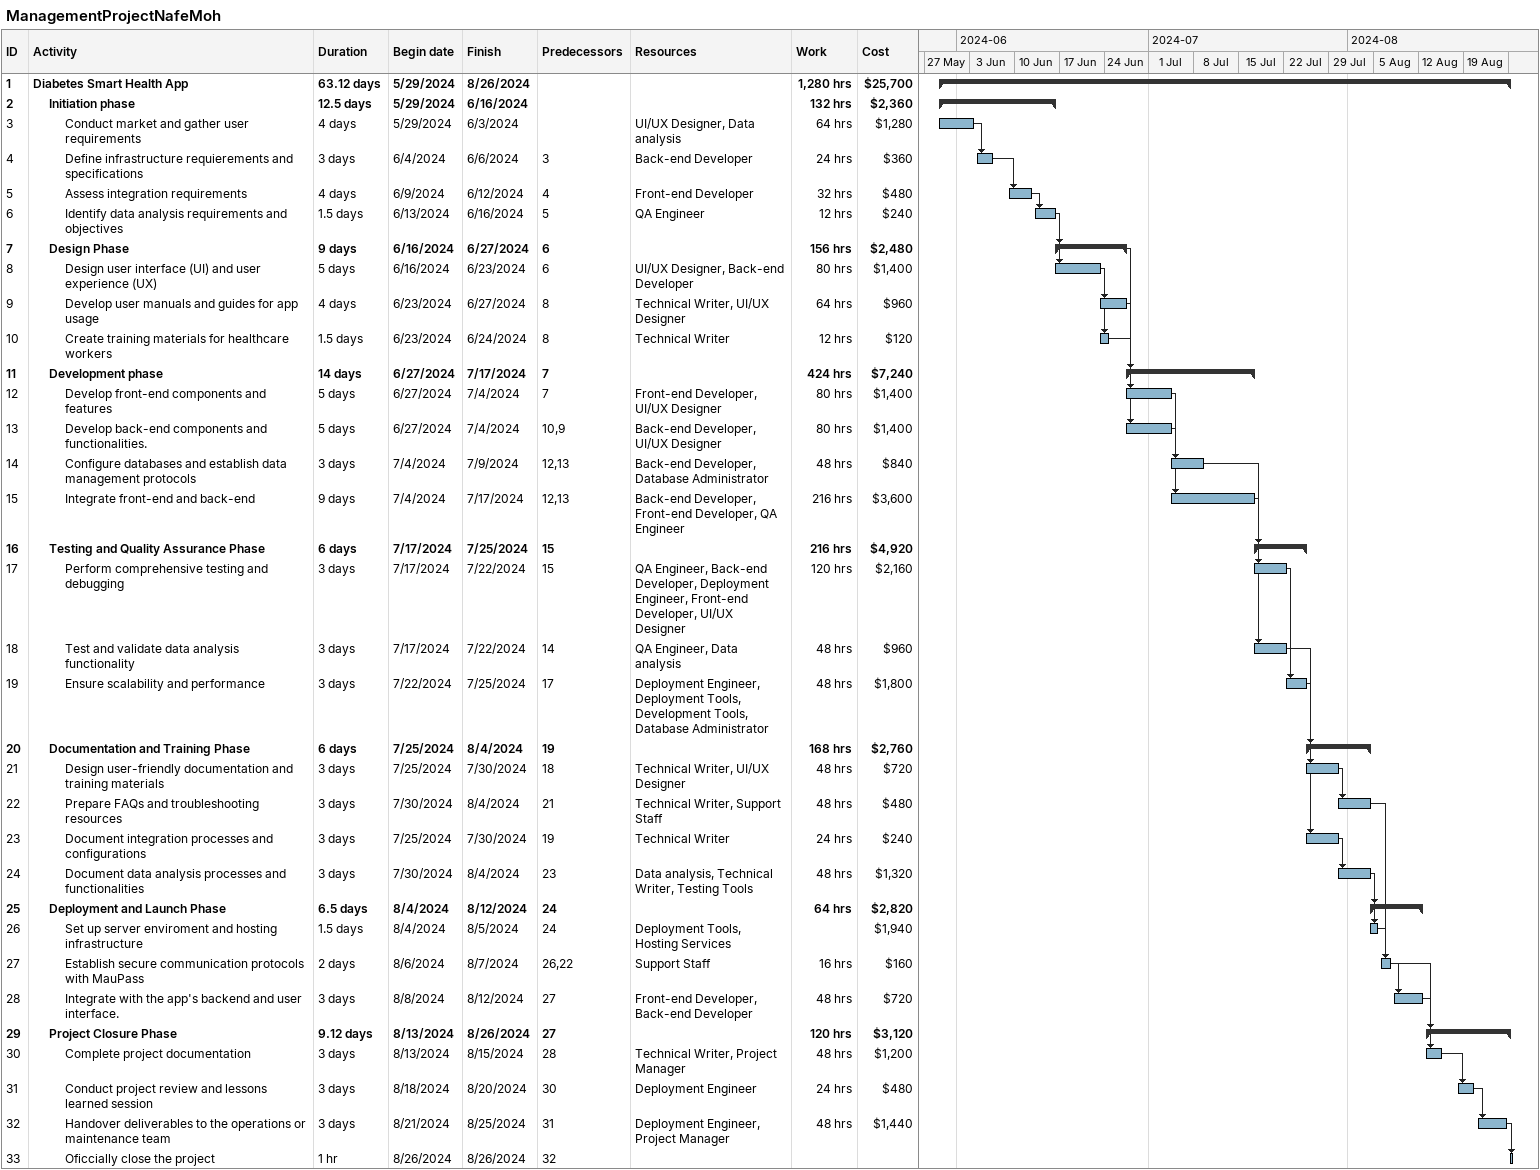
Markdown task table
ManagementProjectNafeMoh

| ID | Level | Task | Duration | Start | Finish | Predecessors | Resources | Work (h) | Cost ($) |
|---|---|---|---|---|---|---|---|---|---|
| 1 | 1 | **Diabetes Smart Health App** | 63.12d | 2024-05-29 | 2024-08-26 |  |  | 1280 | 25700 |
| 2 | 2 | **Initiation phase** | 12.5d | 2024-05-29 | 2024-06-16 |  |  | 132 | 2360 |
| 3 | 3 | Conduct market and gather user requirements | 4d | 2024-05-29 | 2024-06-03 |  | UI/UX Designer, Data analysis | 64 | 1280 |
| 4 | 3 | Define infrastructure requierements and specifications | 3d | 2024-06-04 | 2024-06-06 | 3 | Back-end Developer | 24 | 360 |
| 5 | 3 | Assess integration requirements | 4d | 2024-06-09 | 2024-06-12 | 4 | Front-end Developer | 32 | 480 |
| 6 | 3 | Identify data analysis requirements and objectives | 1.5d | 2024-06-13 | 2024-06-16 | 5 | QA Engineer | 12 | 240 |
| 7 | 2 | **Design Phase** | 9d | 2024-06-16 | 2024-06-27 | 6 |  | 156 | 2480 |
| 8 | 3 | Design user interface (UI) and user experience (UX) | 5d | 2024-06-16 | 2024-06-23 | 6 | UI/UX Designer, Back-end Developer | 80 | 1400 |
| 9 | 3 | Develop user manuals and guides for app usage | 4d | 2024-06-23 | 2024-06-27 | 8 | Technical Writer, UI/UX Designer | 64 | 960 |
| 10 | 3 | Create training materials for healthcare workers | 1.5d | 2024-06-23 | 2024-06-24 | 8 | Technical Writer | 12 | 120 |
| 11 | 2 | **Development phase** | 14d | 2024-06-27 | 2024-07-17 | 7 |  | 424 | 7240 |
| 12 | 3 | Develop front-end components and features | 5d | 2024-06-27 | 2024-07-04 | 7 | Front-end Developer, UI/UX Designer | 80 | 1400 |
| 13 | 3 | Develop back-end components and functionalities. | 5d | 2024-06-27 | 2024-07-04 | 10, 9 | Back-end Developer, UI/UX Designer | 80 | 1400 |
| 14 | 3 | Configure databases and establish data management protocols | 3d | 2024-07-04 | 2024-07-09 | 12, 13 | Back-end Developer, Database Administrator | 48 | 840 |
| 15 | 3 | Integrate front-end and back-end | 9d | 2024-07-04 | 2024-07-17 | 12, 13 | Back-end Developer, Front-end Developer, QA Engineer | 216 | 3600 |
| 16 | 2 | **Testing and Quality Assurance Phase** | 6d | 2024-07-17 | 2024-07-25 | 15 |  | 216 | 4920 |
| 17 | 3 | Perform comprehensive testing and debugging | 3d | 2024-07-17 | 2024-07-22 | 15 | QA Engineer, Back-end Developer, Deployment Engineer, Front-end Developer, UI/UX Designer | 120 | 2160 |
| 18 | 3 | Test and validate data analysis functionality | 3d | 2024-07-17 | 2024-07-22 | 14 | QA Engineer, Data analysis | 48 | 960 |
| 19 | 3 | Ensure scalability and performance | 3d | 2024-07-22 | 2024-07-25 | 17 | Deployment Engineer, Deployment Tools, Development Tools, Database Administrator | 48 | 1800 |
| 20 | 2 | **Documentation and Training Phase** | 6d | 2024-07-25 | 2024-08-04 | 19 |  | 168 | 2760 |
| 21 | 3 | Design user-friendly documentation and training materials | 3d | 2024-07-25 | 2024-07-30 | 18 | Technical Writer, UI/UX Designer | 48 | 720 |
| 22 | 3 | Prepare FAQs and troubleshooting resources | 3d | 2024-07-30 | 2024-08-04 | 21 | Technical Writer, Support Staff | 48 | 480 |
| 23 | 3 | Document integration processes and configurations | 3d | 2024-07-25 | 2024-07-30 | 19 | Technical Writer | 24 | 240 |
| 24 | 3 | Document data analysis processes and functionalities | 3d | 2024-07-30 | 2024-08-04 | 23 | Data analysis, Technical Writer, Testing Tools | 48 | 1320 |
| 25 | 2 | **Deployment and Launch Phase** | 6.5d | 2024-08-04 | 2024-08-12 | 24 |  | 64 | 2820 |
| 26 | 3 | Set up server enviroment and hosting infrastructure | 1.5d | 2024-08-04 | 2024-08-05 | 24 | Deployment Tools, Hosting Services |  | 1940 |
| 27 | 3 | Establish secure communication protocols with MauPass | 2d | 2024-08-06 | 2024-08-07 | 26, 22 | Support Staff | 16 | 160 |
| 28 | 3 | Integrate with the app's backend and user interface. | 3d | 2024-08-08 | 2024-08-12 | 27 | Front-end Developer, Back-end Developer | 48 | 720 |
| 29 | 2 | **Project Closure Phase** | 9.12d | 2024-08-13 | 2024-08-26 | 27 |  | 120 | 3120 |
| 30 | 3 | Complete project documentation | 3d | 2024-08-13 | 2024-08-15 | 28 | Technical Writer, Project Manager | 48 | 1200 |
| 31 | 3 | Conduct project review and lessons learned session | 3d | 2024-08-18 | 2024-08-20 | 30 | Deployment Engineer | 24 | 480 |
| 32 | 3 | Handover deliverables to the operations or maintenance team | 3d | 2024-08-21 | 2024-08-25 | 31 | Deployment Engineer, Project Manager | 48 | 1440 |
| 33 | 3 | Oficcially close the project | 1h | 2024-08-26 | 2024-08-26 | 32 |  |  |  |
